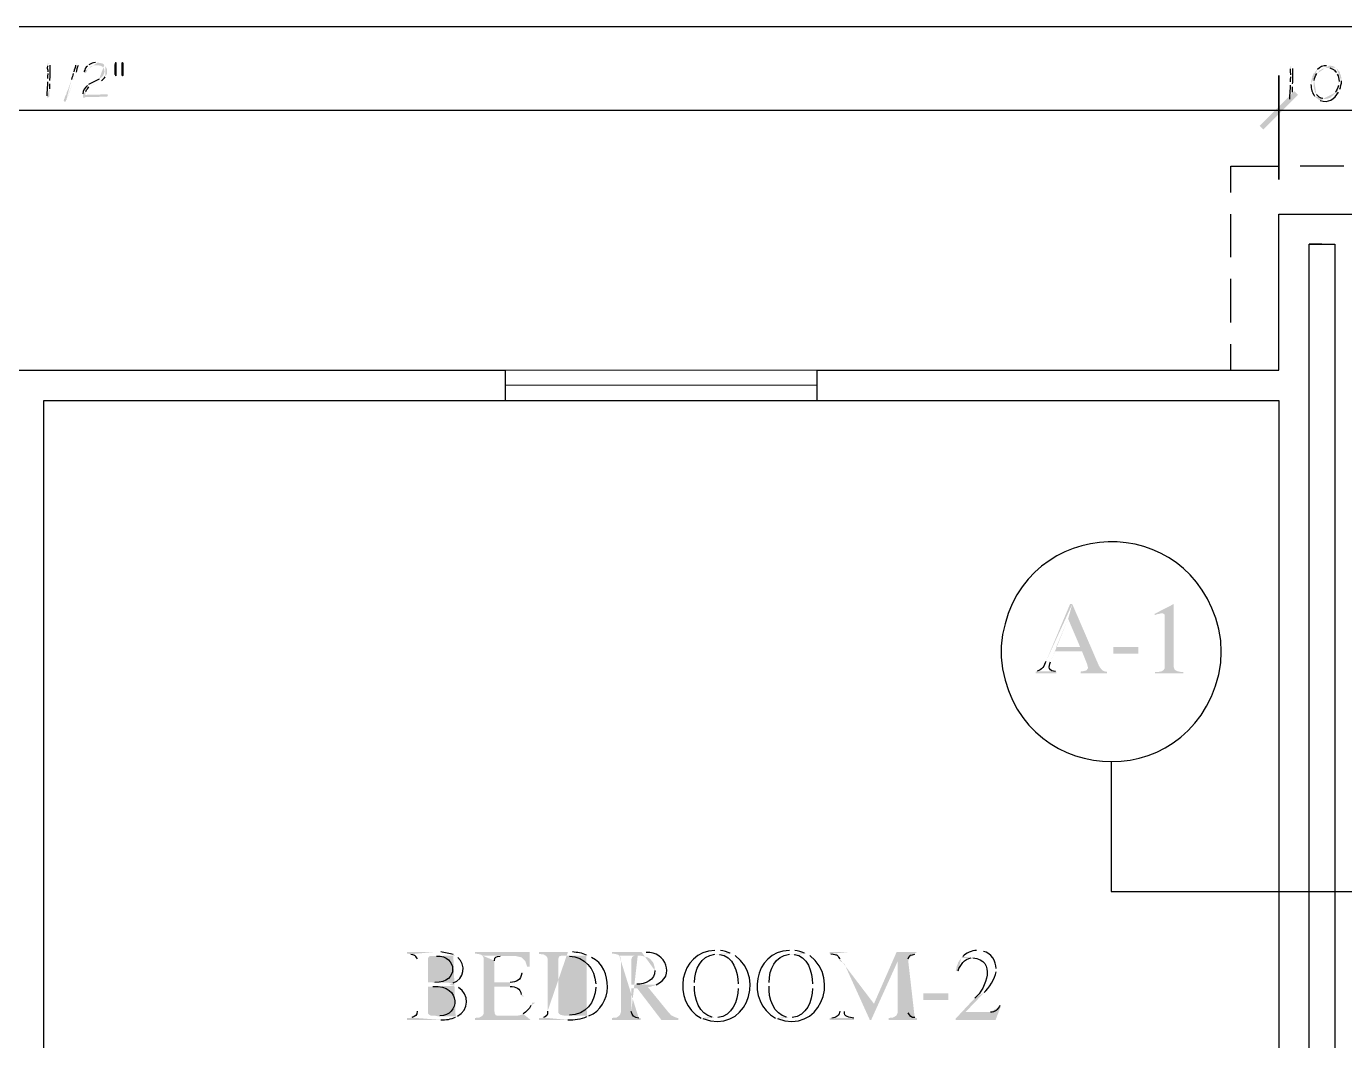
# Model space of a CAD drawing. Header units: inches. Extents: x -167 to 6071, y -6287 to -2731.
# Drawn here: x 342.4 to 494.5, y -5654.9 to -5538 of the extents above; entities that cross this region are included whole.
import ezdxf

# ---------------------------------------------------------------- set-up
doc = ezdxf.new("R2010")
doc.units = ezdxf.units.IN
doc.header["$LTSCALE"] = 96
doc.header["$MEASUREMENT"] = 0
doc.layers.add('Doors', color=5, linetype='Continuous', lineweight=9)
doc.layers.add('PDF_Geometry', color=7, linetype='Continuous', true_color=0x4a4a4a)
doc.layers.add('PDF_Solid Fills', color=7, linetype='Continuous')

msp = doc.modelspace()

# ---------------------------------------------------------------- hatches: boundary and pattern name
at = {"layer": 'PDF_Solid Fills', "true_color": 0x4a4a4a, "transparency": 33554559}
h = msp.add_hatch(color=251, dxfattribs=at)
h.paths.add_polyline_path([(345.02, -5542.18), (344.92, -5542.23), (344.86, -5542.39), (344.86, -5542.5)], flags=0)
h.paths.add_polyline_path([(344.92, -5543.19), (344.92, -5543.4)], flags=0)
h.paths.add_polyline_path([(344.86, -5543.99), (344.86, -5544.36)], flags=0)
h.paths.add_polyline_path([(344.81, -5545.96), (344.81, -5546.12), (344.92, -5546.18), (345.02, -5546.12), (345.08, -5546.07), (345.08, -5545.54), (345.13, -5545.43), (345.13, -5545.16)], flags=0)
h.paths.add_polyline_path([(345.13, -5544.58), (345.13, -5544.2)], flags=0)
h.paths.add_polyline_path([(345.18, -5542.44), (345.18, -5542.34), (345.13, -5542.23)], flags=0)
h = msp.add_hatch(color=251, dxfattribs=at)
h.paths.add_polyline_path([(348.28, -5542.18), (348.22, -5542.23), (348.12, -5542.44)], flags=0)
h.paths.add_polyline_path([(347.9, -5543.19), (347.9, -5543.3), (347.85, -5543.4)], flags=0)
h.paths.add_polyline_path([(347.64, -5544.1), (347.64, -5544.2), (347.58, -5544.31), (347.53, -5544.42), (347.48, -5544.52), (347.48, -5544.63), (347.42, -5544.74), (347.37, -5544.9), (347.32, -5545), (347.32, -5545.11), (347.1, -5545.54), (347.1, -5545.64), (347.05, -5545.8), (346.94, -5545.96), (346.84, -5546.28), (346.78, -5546.39), (346.78, -5546.5), (346.73, -5546.5), (346.78, -5546.6), (346.89, -5546.66), (346.94, -5546.6), (347, -5546.6), (347, -5546.5), (347.05, -5546.44)], flags=0)
h.paths.add_polyline_path([(347.05, -5546.44, 0.021773), (347.8, -5544.47)], flags=0)
h.paths.add_polyline_path([(347.8, -5544.47), (347.85, -5544.36), (347.9, -5544.2), (347.9, -5544.1), (347.96, -5543.99), (348.01, -5543.88), (348.01, -5543.78), (348.06, -5543.67), (348.12, -5543.56), (348.12, -5543.46), (348.22, -5543.24)], flags=0)
h.paths.add_polyline_path([(348.44, -5542.44), (348.44, -5542.34), (348.38, -5542.23)], flags=0)
h = msp.add_hatch(color=251, dxfattribs=at)
h.paths.add_polyline_path([(351.42, -5542.44), (350.57, -5542.44), (350.78, -5542.44), (350.89, -5542.5), (351, -5542.5), (351.1, -5542.55), (351.21, -5542.6), (351.21, -5542.66), (351.32, -5542.71), (351.37, -5542.82), (351.42, -5542.92), (351.42, -5543.03), (351.48, -5543.14), (351.42, -5543.24), (351.42, -5543.35), (351.37, -5543.46), (351.32, -5543.56), (351.32, -5543.62), (351.21, -5543.72), (351.16, -5543.78), (351.05, -5543.88), (350.94, -5543.94), (350.94, -5543.99), (350.84, -5544.04)], flags=0)
h.paths.add_polyline_path([(349.61, -5544.68), (349.56, -5544.68), (349.5, -5544.79)], flags=0)
h.paths.add_polyline_path([(348.97, -5545.75), (348.97, -5545.86), (349.24, -5545.86), (349.24, -5545.75), (349.29, -5545.59), (349.29, -5545.48)], flags=0)
h.paths.add_polyline_path([(349.66, -5544.95), (349.88, -5544.84), (349.98, -5544.74), (350.09, -5544.74), (350.3, -5544.63), (350.36, -5544.58), (350.52, -5544.52), (350.62, -5544.47), (350.78, -5544.36), (350.89, -5544.31), (351, -5544.26), (351.1, -5544.2)], flags=0)
h.paths.add_polyline_path([(351.53, -5543.78), (351.58, -5543.67), (351.64, -5543.62), (351.69, -5543.51), (351.74, -5543.4), (351.74, -5542.92), (351.69, -5542.76), (351.64, -5542.71), (351.58, -5542.6), (351.53, -5542.5)], flags=0)
h = msp.add_hatch(color=251, dxfattribs=at)
h.paths.add_polyline_path([(350.57, -5542.12), (350.41, -5542.12)], flags=0)
h.paths.add_polyline_path([(349.66, -5542.39), (349.61, -5542.44), (349.5, -5542.55)], flags=0)
h.paths.add_polyline_path([(349.08, -5543.19), (349.13, -5543.3), (349.24, -5543.35), (349.29, -5543.3), (349.4, -5543.19), (349.4, -5543.14), (349.45, -5543.03), (349.5, -5542.98), (349.5, -5542.92), (349.56, -5542.87), (349.66, -5542.76), (349.77, -5542.71), (349.82, -5542.6), (349.93, -5542.55), (349.98, -5542.55), (350.09, -5542.5), (350.2, -5542.44), (351.42, -5542.44), (351.37, -5542.34), (351.26, -5542.28), (351.16, -5542.23), (351.05, -5542.23), (350.94, -5542.18), (350.84, -5542.18), (350.68, -5542.12)], flags=0)
for points in [[(352.76, -5542.07), (352.65, -5542.12), (352.65, -5542.18), (352.6, -5542.34), (352.6, -5543.51), (352.65, -5543.56), (352.65, -5543.67), (352.76, -5543.72), (352.86, -5543.67), (352.86, -5542.12)], [(353.5, -5542.07), (353.4, -5542.18), (353.4, -5543.56), (353.45, -5543.67), (353.5, -5543.72), (353.61, -5543.67), (353.66, -5543.62), (353.66, -5542.23), (353.61, -5542.12)], [(351.69, -5545.8), (349.24, -5545.86), (348.97, -5545.86), (348.97, -5546.18), (349.18, -5546.18), (349.24, -5546.12), (351.64, -5546.07), (351.69, -5546.07), (351.8, -5546.02), (351.85, -5545.96), (351.8, -5545.86), (351.8, -5545.8)]]:
    msp.add_hatch(color=251, dxfattribs=at).paths.add_polyline_path(points)
h = msp.add_hatch(color=251, dxfattribs=at)
h.paths.add_polyline_path([(488.38, -5542.55), (488.28, -5542.6), (488.22, -5542.76), (488.22, -5542.87)], flags=0)
h.paths.add_polyline_path([(488.28, -5543.56), (488.28, -5543.78)], flags=0)
h.paths.add_polyline_path([(488.22, -5544.36), (488.22, -5544.74)], flags=0)
h.paths.add_polyline_path([(488.17, -5546.34), (488.17, -5546.5), (488.28, -5546.55), (488.38, -5546.5), (488.44, -5546.44), (488.44, -5545.91), (488.49, -5545.8), (488.49, -5545.54)], flags=0)
h.paths.add_polyline_path([(488.49, -5544.95), (488.49, -5544.58)], flags=0)
h.paths.add_polyline_path([(488.54, -5542.82), (488.54, -5542.71), (488.49, -5542.6)], flags=0)
h = msp.add_hatch(color=251, dxfattribs=at)
h.paths.add_polyline_path([(492.6, -5542.44), (492.44, -5542.5)], flags=0)
h.paths.add_polyline_path([(491.37, -5542.92), (491.26, -5542.98), (491.26, -5543.03), (491.16, -5543.14), (491.05, -5543.35), (490.94, -5543.4), (490.89, -5543.51), (490.84, -5543.62), (490.78, -5543.78), (490.78, -5543.88), (490.73, -5543.99), (490.73, -5544.1), (490.68, -5544.2), (490.68, -5544.47), (490.62, -5544.58), (490.62, -5544.68)], flags=0)
h.paths.add_polyline_path([(491.05, -5546.02), (491.16, -5546.12), (491.16, -5546.18), (491.37, -5546.28), (491.48, -5546.39), (492.28, -5546.34), (492.12, -5546.34), (492.01, -5546.28)], flags=0)
h.paths.add_polyline_path([(491.26, -5545.8), (491.21, -5545.7), (491.16, -5545.64), (491.05, -5545.43), (491.05, -5545.32), (491, -5545.22), (491, -5545.06), (490.94, -5544.95), (490.94, -5544.36), (491, -5544.2)], flags=0)
h.paths.add_polyline_path([(491.32, -5543.4), (491.42, -5543.3), (491.53, -5543.19), (491.58, -5543.08), (491.69, -5543.03), (491.8, -5542.98), (491.85, -5542.92), (491.96, -5542.87), (492.06, -5542.82), (492.17, -5542.82), (492.33, -5542.76), (492.54, -5542.76), (493.45, -5542.71), (493.4, -5542.66), (493.29, -5542.6), (493.18, -5542.55), (493.08, -5542.55), (492.97, -5542.5), (492.7, -5542.5)], flags=0)
h = msp.add_hatch(color=251, dxfattribs=at)
h.paths.add_polyline_path([(493.45, -5542.71), (492.54, -5542.76), (492.81, -5542.76)], flags=0)
h.paths.add_polyline_path([(493.56, -5543.24), (493.66, -5543.46)], flags=0)
h.paths.add_polyline_path([(493.88, -5544.31), (493.82, -5544.42), (493.82, -5544.79)], flags=0)
h.paths.add_polyline_path([(493.45, -5545.59), (493.4, -5545.7), (493.29, -5545.75), (493.24, -5545.86), (493.13, -5545.96), (493.02, -5546.02), (492.97, -5546.12), (492.86, -5546.18), (492.76, -5546.23), (492.6, -5546.28), (492.49, -5546.28), (492.38, -5546.34), (492.28, -5546.34), (491.48, -5546.39), (491.69, -5546.5)], flags=0)
h.paths.add_polyline_path([(493.82, -5545.54), (493.93, -5545.32), (493.98, -5545.22)], flags=0)
h.paths.add_polyline_path([(494.14, -5544.26), (494.14, -5543.88), (494.09, -5543.72), (494.09, -5543.62), (493.98, -5543.4), (493.98, -5543.3), (493.93, -5543.19), (493.88, -5543.14), (493.77, -5543.03), (493.72, -5542.92), (493.66, -5542.87), (493.56, -5542.76)], flags=0)
at = {"layer": 'PDF_Solid Fills', "transparency": 33554559}
h = msp.add_hatch(color=256, dxfattribs=at)
h.paths.add_polyline_path([(463.1, -5604.58), (462.84, -5604.58), (460.06, -5611.19)], flags=0)
h.paths.add_polyline_path([(459.05, -5612.31), (458.89, -5612.36), (458.89, -5612.58), (461.24, -5612.58), (461.24, -5612.36), (461.18, -5612.36)], flags=0)
h.paths.add_polyline_path([(460.6, -5611.24), (461.08, -5610.02), (464.22, -5610.02), (461.24, -5609.54), (462.62, -5606.28)], flags=0)
for points in [[(463.1, -5604.58), (462.62, -5606.28), (464.01, -5609.54), (461.24, -5609.54), (464.22, -5610.02), (464.81, -5611.51), (464.86, -5611.72), (464.92, -5611.94), (464.86, -5612.04), (464.76, -5612.2), (464.6, -5612.26), (464.38, -5612.31), (464.06, -5612.36), (464.06, -5612.58), (467.1, -5612.58), (467.1, -5612.36), (466.94, -5612.36), (466.73, -5612.31), (466.57, -5612.2), (466.41, -5612.04), (466.25, -5611.83), (466.14, -5611.62)], [(474.78, -5604.58), (472.6, -5605.7), (472.6, -5605.86), (472.86, -5605.75), (473.13, -5605.7), (473.34, -5605.64), (473.45, -5605.64)], [(474.78, -5604.58), (473.45, -5605.64), (473.5, -5605.64), (473.72, -5605.75), (473.77, -5605.91), (473.77, -5611.94), (473.72, -5612.04), (473.61, -5612.2), (473.45, -5612.31), (473.24, -5612.36), (472.97, -5612.42), (472.65, -5612.42), (472.65, -5612.58), (475.9, -5612.58), (475.9, -5612.42), (475.69, -5612.42), (475.42, -5612.36), (475.21, -5612.31), (475, -5612.2), (474.89, -5612.1), (474.84, -5611.94), (474.78, -5611.78)], [(400.49, -5644.68), (394.2, -5644.68), (394.2, -5644.9), (394.41, -5644.9), (394.68, -5644.95), (394.89, -5645), (395.05, -5645.11), (398.84, -5645.16), (398.89, -5645.16), (399.16, -5645.22), (399.37, -5645.27), (399.58, -5645.32), (399.74, -5645.48), (399.8, -5645.54), (399.96, -5645.7), (400.06, -5645.91), (400.12, -5646.12), (400.22, -5646.39), (400.49, -5646.39)], [(414.14, -5648.74), (412.92, -5648.9), (415.69, -5652.52), (417.66, -5652.52), (417.66, -5652.31), (417.61, -5652.31), (417.4, -5652.26), (417.24, -5652.2), (416.81, -5651.99), (416.65, -5651.78), (416.44, -5651.56)]]:
    msp.add_hatch(color=256, dxfattribs=at).paths.add_polyline_path(points)
h = msp.add_hatch(color=256, dxfattribs=at)
h.paths.add_polyline_path([(389.66, -5644.68), (386.36, -5644.68), (386.36, -5644.9), (386.52, -5644.9), (386.78, -5644.95)], flags=0)
h.paths.add_polyline_path([(387.53, -5645.48), (387.53, -5651.51)], flags=0)
h.paths.add_polyline_path([(386.89, -5652.26), (386.68, -5652.31), (386.36, -5652.31), (386.36, -5652.52), (390.25, -5652.52)], flags=0)
h.paths.add_polyline_path([(391.96, -5652.2), (392.17, -5652.1), (389.88, -5652.1), (389.56, -5652.04), (389.13, -5652.04), (388.92, -5651.94), (388.76, -5651.78), (388.76, -5648.68), (389.29, -5648.68), (391.9, -5648.58), (391.69, -5648.52), (391.42, -5648.47), (391.21, -5648.42), (391.42, -5648.36), (391.69, -5648.26), (388.76, -5648.2), (388.76, -5645.54), (388.81, -5645.32), (388.97, -5645.16), (389.45, -5645.16), (391.9, -5645.11), (391.69, -5645)], flags=0)
h.paths.add_polyline_path([(390.25, -5644.68), (389.98, -5644.68)], flags=0)
h = msp.add_hatch(color=256, dxfattribs=at)
h.paths.add_polyline_path([(391.9, -5645.11), (389.45, -5645.16), (389.77, -5645.16)], flags=0)
h.paths.add_polyline_path([(389.56, -5648.2), (388.76, -5648.2), (391.69, -5648.26)], flags=0)
h.paths.add_polyline_path([(392.22, -5645.32), (392.06, -5645.22)], flags=0)
h = msp.add_hatch(color=256, dxfattribs=at)
h.paths.add_polyline_path([(395.05, -5645.11), (395.21, -5645.43), (395.21, -5651.72), (395.16, -5651.88), (395.05, -5652.04), (397.02, -5652.04), (396.81, -5652.04), (396.6, -5651.99), (396.49, -5651.83), (396.44, -5651.56), (396.44, -5648.68), (398.25, -5648.68), (396.44, -5648.2), (396.44, -5645.7)], flags=0)
h.paths.add_polyline_path([(397.08, -5645.16), (398.84, -5645.16)], flags=0)
h = msp.add_hatch(color=256, dxfattribs=at)
h.paths.add_polyline_path([(404.92, -5644.68), (401.56, -5644.68), (401.56, -5644.9), (401.82, -5644.95), (402.04, -5644.95), (402.25, -5645.06), (402.41, -5645.16), (402.52, -5645.32), (402.57, -5645.48), (402.57, -5651.51)], flags=0)
h.paths.add_polyline_path([(402.09, -5652.26), (401.82, -5652.31), (401.56, -5652.31), (401.56, -5652.52), (404.92, -5652.52)], flags=0)
h.paths.add_polyline_path([(407.1, -5652.15), (407.32, -5652.04), (404.54, -5652.04), (404.28, -5651.99), (404.06, -5651.94), (403.9, -5651.83), (403.8, -5651.67), (403.8, -5645.54), (403.85, -5645.32), (403.96, -5645.16), (404.01, -5645.16), (404.22, -5645.11), (407.26, -5645.11), (407.05, -5645.06)], flags=0)
h.paths.add_polyline_path([(405.45, -5644.68), (405.18, -5644.68)], flags=0)
h = msp.add_hatch(color=256, dxfattribs=at)
h.paths.add_polyline_path([(407.26, -5645.11), (404.54, -5645.11), (404.81, -5645.11), (405.08, -5645.16)], flags=0)
h.paths.add_polyline_path([(408.12, -5648.36), (408.12, -5648.74)], flags=0)
h.paths.add_polyline_path([(405.08, -5651.99), (404.81, -5652.04), (404.54, -5652.04), (407.32, -5652.04)], flags=0)
h.paths.add_polyline_path([(407.64, -5645.32), (407.48, -5645.22)], flags=0)
h = msp.add_hatch(color=256, dxfattribs=at)
h.paths.add_polyline_path([(413.4, -5644.68), (409.98, -5644.68), (409.98, -5644.9), (410.25, -5644.9), (410.68, -5645), (410.84, -5645.11), (413.24, -5645.11), (413.5, -5645.16), (413.93, -5645.27), (414.14, -5645.32), (414.46, -5645.54), (414.57, -5645.7), (414.68, -5645.8), (414.78, -5645.96), (414.84, -5646.18), (414.89, -5646.34), (414.94, -5646.55), (414.94, -5646.82)], flags=0)
h.paths.add_polyline_path([(412.86, -5648.42), (412.54, -5648.47), (412.22, -5648.47), (415.1, -5648.47)], flags=0)
h.paths.add_polyline_path([(413.93, -5644.74), (413.66, -5644.68)], flags=0)
h = msp.add_hatch(color=256, dxfattribs=at)
h.paths.add_polyline_path([(410.84, -5645.11), (410.94, -5645.22), (411, -5645.43), (411.05, -5645.7), (411.05, -5651.51), (411, -5651.72), (410.94, -5651.88), (410.84, -5652.04), (410.68, -5652.15), (410.52, -5652.26), (410.25, -5652.26), (409.98, -5652.31), (409.98, -5652.52), (413.29, -5652.52), (413.29, -5652.31), (413.08, -5652.31)], flags=0)
h.paths.add_polyline_path([(412.22, -5651.56), (412.22, -5648.9), (412.92, -5648.9), (414.14, -5648.74), (414.36, -5648.74), (414.62, -5648.63), (414.89, -5648.58), (415.1, -5648.47), (412.22, -5648.47), (412.22, -5645.59), (412.33, -5645.27), (412.49, -5645.16), (412.65, -5645.11), (412.97, -5645.11)], flags=0)
h = msp.add_hatch(color=256, dxfattribs=at)
h.paths.add_polyline_path([(422.04, -5644.52), (421.88, -5644.52)], flags=0)
h.paths.add_polyline_path([(420.28, -5652.31), (421.98, -5652.26), (421.77, -5652.26), (421.56, -5652.2)], flags=0)
h.paths.add_polyline_path([(419.53, -5648.63), (419.53, -5648.2)], flags=0)
h.paths.add_polyline_path([(421.88, -5644.95), (422.14, -5644.95), (423.85, -5644.9), (423.64, -5644.84)], flags=0)
h.paths.add_polyline_path([(422.52, -5644.52), (422.3, -5644.52)], flags=0)
h = msp.add_hatch(color=256, dxfattribs=at)
h.paths.add_polyline_path([(423.85, -5644.9), (422.14, -5644.95), (422.2, -5644.95), (422.41, -5645)], flags=0)
h.paths.add_polyline_path([(424.54, -5648.36), (424.54, -5648.9)], flags=0)
h.paths.add_polyline_path([(422.2, -5652.26), (421.98, -5652.26), (420.28, -5652.31), (420.49, -5652.36)], flags=0)
h.paths.add_polyline_path([(424.22, -5645.11), (424.06, -5645)], flags=0)
h = msp.add_hatch(color=256, dxfattribs=at)
h.paths.add_polyline_path([(430.62, -5644.52), (430.46, -5644.52)], flags=0)
h.paths.add_polyline_path([(428.86, -5652.31), (430.57, -5652.26), (430.36, -5652.26), (430.14, -5652.2)], flags=0)
h.paths.add_polyline_path([(428.12, -5648.63), (428.12, -5648.2)], flags=0)
h.paths.add_polyline_path([(430.46, -5644.95), (430.73, -5644.95), (432.44, -5644.9), (432.22, -5644.84)], flags=0)
h.paths.add_polyline_path([(431.1, -5644.52), (430.89, -5644.52)], flags=0)
h = msp.add_hatch(color=256, dxfattribs=at)
h.paths.add_polyline_path([(432.44, -5644.9), (430.73, -5644.95), (430.78, -5644.95), (431, -5645)], flags=0)
h.paths.add_polyline_path([(433.13, -5648.36), (433.13, -5648.9)], flags=0)
h.paths.add_polyline_path([(430.78, -5652.26), (430.57, -5652.26), (428.86, -5652.31), (429.08, -5652.36)], flags=0)
h.paths.add_polyline_path([(432.81, -5645.11), (432.65, -5645)], flags=0)
h = msp.add_hatch(color=256, dxfattribs=at)
h.paths.add_polyline_path([(437.5, -5644.68), (435.1, -5644.68), (435.1, -5644.9), (435.26, -5644.9)], flags=0)
h.paths.add_polyline_path([(436.28, -5645.48), (436.28, -5645.7), (436.81, -5646.07), (439.74, -5652.52), (440.22, -5650.66)], flags=0)
h = msp.add_hatch(color=256, dxfattribs=at)
h.paths.add_polyline_path([(445.18, -5644.68), (442.84, -5644.68), (440.22, -5650.66), (439.74, -5652.52), (439.9, -5652.52), (442.94, -5645.8), (444.17, -5645.7), (444.17, -5645.48)], flags=0)
h.paths.add_polyline_path([(444.92, -5644.95), (445.18, -5644.9)], flags=0)
h = msp.add_hatch(color=256, dxfattribs=at)
h.paths.add_polyline_path([(452.17, -5644.52), (452.06, -5644.52)], flags=0)
h.paths.add_polyline_path([(450.46, -5645.22), (450.3, -5645.38), (451.64, -5645.38)], flags=0)
h.paths.add_polyline_path([(451.85, -5650.02), (449.66, -5652.36), (450.78, -5651.62), (452.92, -5649.38)], flags=0)
h.paths.add_polyline_path([(454.3, -5646.98), (454.3, -5646.6)], flags=0)
h.paths.add_polyline_path([(452.86, -5644.63), (452.44, -5644.52)], flags=0)
h = msp.add_hatch(color=256, dxfattribs=at)
h.paths.add_polyline_path([(436.28, -5645.7), (436.28, -5651.51)], flags=0)
h.paths.add_polyline_path([(435.37, -5652.31), (435.1, -5652.31), (435.1, -5652.52), (437.93, -5652.52), (437.93, -5652.31), (437.88, -5652.31)], flags=0)
h.paths.add_polyline_path([(436.81, -5651.56), (436.81, -5646.07)], flags=0)
h = msp.add_hatch(color=256, dxfattribs=at)
h.paths.add_polyline_path([(444.17, -5645.7), (442.94, -5645.8), (442.94, -5651.72), (442.89, -5651.88), (442.78, -5652.04), (442.62, -5652.15), (442.41, -5652.26), (442.2, -5652.26), (441.93, -5652.31), (441.93, -5652.52), (445.18, -5652.52), (445.18, -5652.31), (444.92, -5652.26)], flags=0)
h.paths.add_polyline_path([(444.17, -5651.72), (444.17, -5651.51)], flags=0)
h = msp.add_hatch(color=256, dxfattribs=at)
h.paths.add_polyline_path([(450.3, -5645.38), (450.2, -5645.54), (450.04, -5645.7), (449.93, -5645.91), (449.88, -5646.12), (449.77, -5646.34), (449.72, -5646.6), (449.66, -5646.87), (449.93, -5646.92), (449.93, -5646.87)], flags=0)
h.paths.add_polyline_path([(451.42, -5645.38), (451.64, -5645.38)], flags=0)
h = msp.add_hatch(color=256, dxfattribs=at)
h.paths.add_polyline_path([(399.85, -5647.03), (399.58, -5647.03), (399.58, -5647.14)], flags=0)
h.paths.add_polyline_path([(398.25, -5648.2), (396.44, -5648.2), (398.25, -5648.68)], flags=0)
h.paths.add_polyline_path([(399.53, -5649.59), (399.58, -5649.8), (399.85, -5649.8)], flags=0)
h = msp.add_hatch(color=256, dxfattribs=at)
h.paths.add_polyline_path([(391.9, -5648.58), (389.29, -5648.68), (389.34, -5648.68)], flags=0)
h.paths.add_polyline_path([(390.14, -5652.04), (389.88, -5652.1), (392.17, -5652.1)], flags=0)
h.paths.add_polyline_path([(392.28, -5648.79), (392.12, -5648.68)], flags=0)
h = msp.add_hatch(color=256, dxfattribs=at)
h.paths.add_polyline_path([(401.13, -5650.55), (400.76, -5650.55), (400.76, -5650.66), (400.65, -5650.87)], flags=0)
h.paths.add_polyline_path([(399.74, -5651.83), (399.53, -5651.94), (399.32, -5651.99), (399.05, -5652.04), (395.05, -5652.04), (394.89, -5652.15), (394.68, -5652.26), (394.46, -5652.26), (394.2, -5652.31), (394.2, -5652.52), (400.6, -5652.52)], flags=0)
h = msp.add_hatch(color=256, dxfattribs=at)
h.paths.add_polyline_path([(454.78, -5650.82), (454.73, -5650.87)], flags=0)
h.paths.add_polyline_path([(453.66, -5651.62), (450.78, -5651.62), (449.66, -5652.36), (449.66, -5652.52), (454.25, -5652.52), (454.89, -5650.87)], flags=0)

# ---------------------------------------------------------------- linework, layer by layer
at = {"layer": 'Doors', "transparency": 33554687}
for points in [[(397.66, -5577.59), (433.66, -5577.59)], [(397.66, -5579.35), (433.66, -5579.35)]]:
    msp.add_lwpolyline(points, dxfattribs=at)
at = {"layer": 'PDF_Geometry'}
for points in [[(-112.1, -5537.96), (1695.9, -5537.96)], [(193.4, -5547.62), (486.94, -5547.62), (496.92, -5547.62), (790.41, -5547.62), (786.41, -5547.62)], [(481.4, -5557.11), (481.4, -5554.07), (486.94, -5554.07)], [(494.41, -5554.07), (489.4, -5554.07)], [(481.4, -5564.58), (481.4, -5559.62)], [(481.4, -5572.1), (481.4, -5567.08)], [(481.4, -5577.59), (481.4, -5574.6)]]:
    msp.add_lwpolyline(points, dxfattribs=at)
msp.add_lwpolyline([(486.94, -5543.62), (486.94, -5555.62)], close=True, dxfattribs=at)
at = {"layer": 'PDF_Geometry', "color": 7}
for points in [[(433.66, -5581.11), (433.66, -5577.59), (486.94, -5577.59), (486.94, -5559.62), (496.92, -5559.62), (496.92, -5577.59), (530.94, -5577.59), (530.94, -5581.11)], [(491.9, -5563.08), (490.41, -5563.08), (493.4, -5563.08), (493.4, -6066.55), (490.41, -6066.55), (490.41, -5563.08)], [(306.94, -5581.11), (306.94, -5577.59), (397.66, -5577.59), (397.66, -5581.11)], [(348.44, -5714.6), (344.44, -5714.6), (344.44, -5581.11), (486.94, -5581.11), (486.94, -5714.6), (447.42, -5714.6), (447.42, -5730.6), (443.42, -5730.6), (443.42, -5734.07), (447.42, -5734.07), (447.42, -5738.07), (450.94, -5738.07), (450.94, -5734.07), (484.92, -5734.07), (484.92, -5778.07), (450.94, -5778.07), (450.94, -5774.07), (447.42, -5774.07), (447.42, -5785.59)], [(455.05, -5608.1), (454.89, -5609.43), (454.89, -5610.71)], [(480.01, -5612.68), (480.22, -5611.35), (480.28, -5610.07), (480.22, -5608.79), (480.01, -5607.46)], [(467.58, -5622.82), (467.58, -5637.7), (516.44, -5637.7), (516.44, -5624.52)]]:
    msp.add_lwpolyline(points, dxfattribs=at)
at = {"layer": 'PDF_Geometry'}
for points in [[(344.86, -5542.5), (344.82, -5543.06), (344.94, -5542.79), (344.92, -5543.19)], [(345.13, -5544.2), (345.25, -5543.88), (345.15, -5542.86), (345.18, -5542.44)], [(348.12, -5542.44), (348.14, -5542.61), (347.96, -5543.02), (347.9, -5543.19)], [(348.22, -5543.24), (348.28, -5543.1), (348.33, -5542.55), (348.44, -5542.44)], [(349.5, -5542.55), (349.2, -5542.66), (349.23, -5542.96), (349.08, -5543.19)], [(350.41, -5542.12), (350.02, -5542.24), (350.03, -5542.17), (349.66, -5542.39)], [(488.22, -5542.87), (488.18, -5543.43), (488.3, -5543.17), (488.28, -5543.56)], [(488.49, -5544.58), (488.61, -5544.26), (488.51, -5543.23), (488.54, -5542.82)], [(492.44, -5542.5), (492.01, -5542.49), (491.69, -5542.65), (491.37, -5542.92)], [(492.81, -5542.76), (493.34, -5542.93), (493.15, -5542.85), (493.56, -5543.24)], [(344.86, -5544.36), (344.9, -5544.98), (344.78, -5545.34), (344.81, -5545.96)], [(344.92, -5543.4), (344.94, -5543.74), (344.83, -5543.47), (344.86, -5543.99)], [(345.13, -5545.16), (345.13, -5544.97), (345.13, -5544.77), (345.13, -5544.58)], [(347.85, -5543.4), (347.79, -5543.71), (347.71, -5543.81), (347.64, -5544.1)], [(350.84, -5544.04), (350.44, -5544.27), (349.99, -5544.42), (349.61, -5544.68)], [(351.1, -5544.2), (351.26, -5544.08), (351.46, -5543.98), (351.53, -5543.78)], [(488.22, -5544.74), (488.26, -5545.36), (488.14, -5545.71), (488.17, -5546.34)], [(488.28, -5543.78), (488.3, -5544.11), (488.19, -5543.85), (488.22, -5544.36)], [(490.62, -5544.68), (490.69, -5545.17), (490.74, -5545.6), (491.05, -5546.02)], [(491, -5544.2), (491.02, -5543.92), (491.14, -5543.63), (491.32, -5543.4)], [(493.66, -5543.46), (493.85, -5543.75), (493.84, -5543.95), (493.88, -5544.31)], [(493.98, -5545.22), (494.03, -5544.92), (494.18, -5544.6), (494.14, -5544.26)], [(349.5, -5544.79), (349.19, -5544.94), (348.97, -5545.42), (348.97, -5545.75)], [(349.29, -5545.48), (349.42, -5545.15), (349.57, -5545.12), (349.66, -5544.95)], [(488.49, -5545.54), (488.49, -5545.34), (488.49, -5545.14), (488.49, -5544.95)], [(492.01, -5546.28), (491.71, -5546.28), (491.46, -5546), (491.26, -5545.8)], [(491.69, -5546.5), (492.68, -5546.86), (493.31, -5546.34), (493.82, -5545.54)], [(493.82, -5544.79), (493.69, -5545.07), (493.61, -5545.3), (493.45, -5545.59)], [(386.78, -5644.95), (387.39, -5645.11), (387.15, -5644.95), (387.53, -5645.48)], [(389.77, -5645.16), (392.12, -5645.05), (392.41, -5648.3), (389.56, -5648.2)], [(391.69, -5645), (391.27, -5644.87), (390.69, -5644.76), (390.25, -5644.68)], [(407.05, -5645.06), (406.57, -5644.8), (405.97, -5644.76), (405.45, -5644.68)], [(415.1, -5648.47), (417.35, -5647.51), (416.23, -5644.61), (413.93, -5644.74)], [(421.88, -5644.52), (417.71, -5644.6), (416.83, -5650.48), (420.28, -5652.31)], [(419.53, -5648.2), (419.55, -5646.67), (420.18, -5645.16), (421.88, -5644.95)], [(420.49, -5652.36), (425.24, -5654.27), (427.89, -5647.85), (424.22, -5645.11)], [(422.41, -5645), (423.97, -5645.08), (424.56, -5647.06), (424.54, -5648.36)], [(423.64, -5644.84), (423.42, -5644.69), (422.79, -5644.59), (422.52, -5644.52)], [(430.46, -5644.52), (426.3, -5644.6), (425.42, -5650.48), (428.86, -5652.31)], [(428.12, -5648.2), (428.13, -5646.67), (428.77, -5645.16), (430.46, -5644.95)], [(429.08, -5652.36), (433.83, -5654.27), (436.48, -5647.85), (432.81, -5645.11)], [(431, -5645), (432.56, -5645.08), (433.14, -5647.06), (433.13, -5648.36)], [(432.22, -5644.84), (432.01, -5644.69), (431.38, -5644.59), (431.1, -5644.52)], [(435.26, -5644.9), (436.06, -5645.1), (435.81, -5644.85), (436.28, -5645.48)], [(444.17, -5645.48), (444.3, -5645), (444.53, -5645.06), (444.92, -5644.95)], [(452.06, -5644.52), (451.52, -5644.48), (450.83, -5644.83), (450.46, -5645.22)], [(454.3, -5646.6), (454.36, -5645.77), (453.71, -5644.79), (452.86, -5644.63)], [(391.69, -5648.26), (392.93, -5647.88), (393.21, -5646.15), (392.22, -5645.32)], [(396.44, -5645.7), (396.47, -5645.18), (396.65, -5645.26), (397.08, -5645.16)], [(405.08, -5645.16), (406.87, -5645.28), (408.01, -5646.58), (408.12, -5648.36)], [(407.32, -5652.04), (410.11, -5651), (410.16, -5646.54), (407.64, -5645.32)], [(449.93, -5646.87), (450.15, -5646.16), (450.67, -5645.51), (451.42, -5645.38)], [(451.64, -5645.38), (454.35, -5645.55), (453.2, -5648.92), (451.85, -5650.02)], [(399.58, -5647.14), (399.51, -5647.94), (398.98, -5648.15), (398.25, -5648.2)], [(414.94, -5646.82), (415.05, -5647.92), (413.77, -5648.42), (412.86, -5648.42)], [(452.92, -5649.38), (453.5, -5648.89), (454.18, -5647.73), (454.3, -5646.98)], [(389.34, -5648.68), (392.73, -5648.45), (392.42, -5652.13), (390.14, -5652.04)], [(392.17, -5652.1), (393.5, -5651.39), (393.58, -5649.55), (392.28, -5648.79)], [(398.25, -5648.68), (398.9, -5648.67), (399.43, -5648.89), (399.53, -5649.59)], [(408.12, -5648.74), (408.01, -5650.62), (407.03, -5651.88), (405.08, -5651.99)], [(421.56, -5652.2), (420.08, -5651.97), (419.41, -5649.93), (419.53, -5648.63)], [(424.54, -5648.9), (424.53, -5650.38), (423.87, -5652.04), (422.2, -5652.26)], [(430.14, -5652.2), (428.67, -5651.97), (428, -5649.93), (428.12, -5648.63)], [(433.13, -5648.9), (433.11, -5650.38), (432.45, -5652.04), (430.78, -5652.26)], [(400.65, -5650.87), (400.46, -5651.27), (400.1, -5651.57), (399.74, -5651.83)], [(454.73, -5650.87), (454.55, -5651.29), (454.16, -5651.68), (453.66, -5651.62)], [(387.53, -5651.51), (387.48, -5652.06), (387.34, -5652.05), (386.89, -5652.26)], [(390.25, -5652.52), (390.83, -5652.52), (391.43, -5652.47), (391.96, -5652.2)], [(402.57, -5651.51), (402.59, -5652.08), (402.44, -5652.01), (402.09, -5652.26)], [(404.92, -5652.52), (405.62, -5652.54), (406.45, -5652.41), (407.1, -5652.15)], [(413.08, -5652.31), (412.63, -5652.24), (412.26, -5652.06), (412.22, -5651.56)], [(436.28, -5651.51), (436.26, -5652.02), (435.83, -5652.25), (435.37, -5652.31)], [(437.88, -5652.31), (437.43, -5652.19), (436.72, -5652.24), (436.81, -5651.56)], [(444.92, -5652.26), (444.49, -5652.32), (444.36, -5652), (444.17, -5651.72)]]:
    msp.add_open_spline(points, degree=3, dxfattribs=at)
at = {"layer": 'PDF_Geometry', "color": 7}
for points in [[(480.01, -5607.46), (476.72, -5593.67), (457.6, -5594.22), (455.05, -5608.1)], [(454.89, -5610.71), (456.18, -5625.54), (476.42, -5627.21), (480.01, -5612.68)], [(460.06, -5611.19), (459.88, -5611.66), (459.57, -5612.19), (459.05, -5612.31)], [(461.18, -5612.36), (460.41, -5612.32), (460.29, -5611.87), (460.6, -5611.24)]]:
    msp.add_open_spline(points, degree=3, dxfattribs=at)
at = {"layer": 'PDF_Solid Fills', "color": 251, "true_color": 0x4a4a4a, "transparency": 33554559}
for points in [[(484.7, -5549.43), (485.13, -5549.86), (488.7, -5545.43)], [(488.7, -5545.43), (485.13, -5549.86), (484.7, -5549.43)], [(485.13, -5549.86), (488.7, -5545.43), (489.13, -5545.86)], [(489.13, -5545.86), (488.7, -5545.43), (485.13, -5549.86)]]:
    msp.add_solid(points, dxfattribs=at)
at = {"layer": 'PDF_Solid Fills', "transparency": 33554559}
for points in [[(467.85, -5610.28), (470.73, -5610.28), (467.85, -5609.54), (470.73, -5609.54)], [(445.93, -5650.23), (448.81, -5650.23), (445.93, -5649.48), (448.81, -5649.48)]]:
    msp.add_solid(points, dxfattribs=at)

doc.saveas('drawing.dxf')
